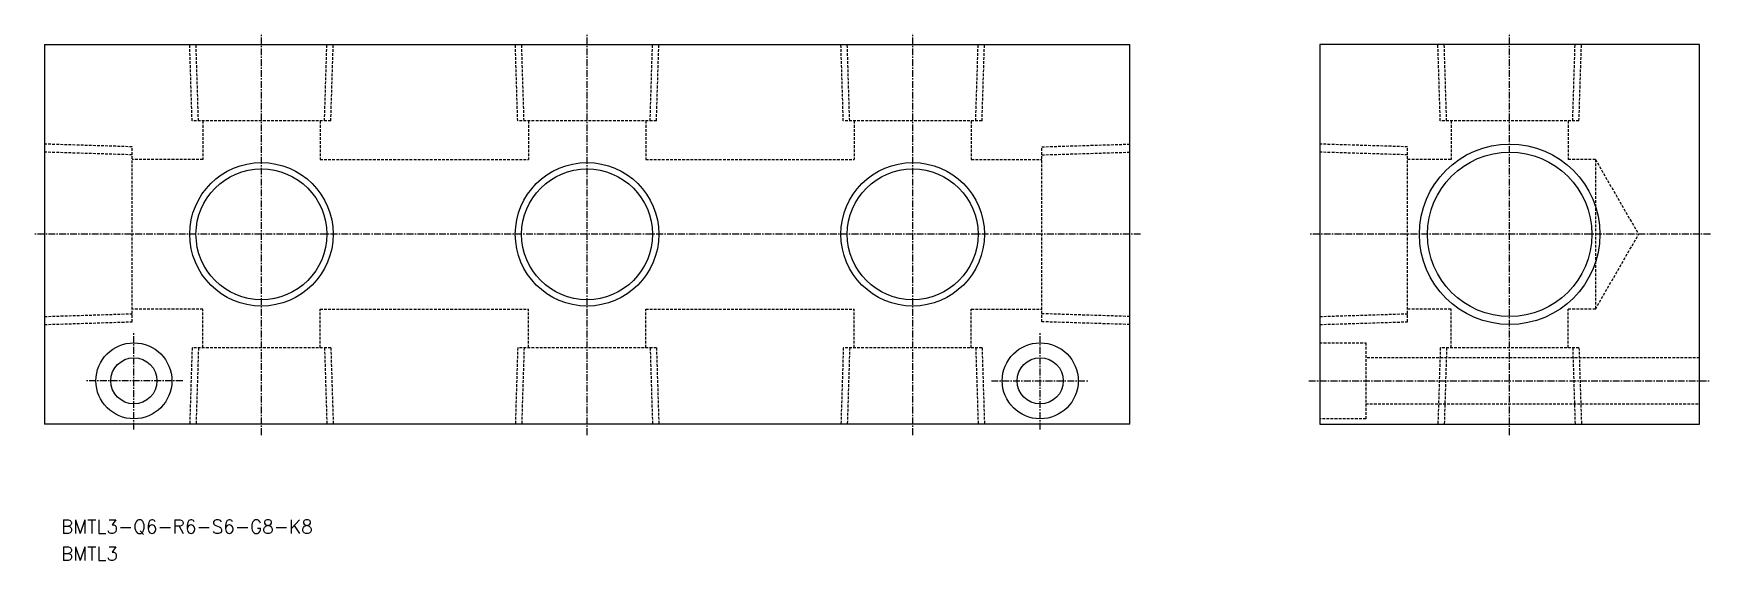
# Model space of a CAD drawing. Extents: x 58 to 367, y 91 to 188.
import ezdxf
from ezdxf.enums import TextEntityAlignment as Align

# ---------------------------------------------------------------- set-up
doc = ezdxf.new("R2010")
doc.units = 0
doc.linetypes.add('CENTER', pattern=[2, 1.25, -0.25, 0.25, -0.25])
doc.linetypes.add('DASHED', pattern=[0.75, 0.5, -0.25])
doc.layers.get('0').update_dxf_attribs({"linetype": 'CONTINUOUS'})
doc.layers.add('CENTER', color=1, linetype='CENTER')
doc.styles.get("Standard").update_dxf_attribs({"font": 'txt.shx', "bigfont": 'extfont.shx'})

msp = doc.modelspace()

# ---------------------------------------------------------------- linework, layer by layer
at = {"color": 7, "linetype": 'CONTINUOUS'}
for p, q in [((59.87, 186.05), (59.87, 116.05)), ((59.87, 186.05), (259.87, 186.05)), ((259.87, 116.05), (259.87, 186.05)), ((259.87, 116.05), (59.87, 116.05))]:
    msp.add_line(p, q, dxfattribs=at)
at = {"color": 3, "linetype": 'DASHED'}
for p, q in [((87.09, 171.95), (86.65, 186.05)), ((88.26, 171.95), (87.82, 186.05)), ((111.49, 171.95), (111.93, 186.05)), ((112.65, 171.95), (113.1, 186.05)), ((147.09, 171.95), (146.65, 186.05)), ((148.26, 171.95), (147.82, 186.05)), ((171.49, 171.95), (171.93, 186.05)), ((172.65, 171.95), (173.1, 186.05)), ((207.09, 171.95), (206.65, 186.05)), ((208.26, 171.95), (207.82, 186.05)), ((231.49, 171.95), (231.93, 186.05)), ((232.65, 171.95), (233.1, 186.05)), ((317.09, 171.95), (316.65, 186.05)), ((318.26, 171.95), (317.82, 186.05)), ((341.49, 171.95), (341.93, 186.05)), ((342.65, 171.95), (343.1, 186.05)), ((112.65, 171.95), (87.09, 171.95)), ((89.07, 171.95), (89.07, 164.85)), ((110.67, 171.95), (110.67, 164.85)), ((172.65, 171.95), (147.09, 171.95)), ((149.07, 171.95), (149.07, 164.85)), ((170.67, 171.95), (170.67, 164.85)), ((232.65, 171.95), (207.09, 171.95)), ((209.07, 171.95), (209.07, 164.85)), ((230.67, 171.95), (230.67, 164.85)), ((342.65, 171.95), (317.09, 171.95)), ((319.07, 171.95), (319.07, 164.85)), ((340.67, 171.95), (340.67, 164.85)), ((76.07, 167.17), (59.87, 167.67)), ((76.07, 134.93), (76.07, 167.17)), ((243.67, 167.17), (259.87, 167.67)), ((243.67, 134.93), (243.67, 167.17)), ((311.07, 167.17), (294.87, 167.67)), ((311.07, 134.93), (311.07, 167.17)), ((76.07, 165.69), (59.87, 166.19)), ((89.07, 164.85), (76.07, 164.85)), ((110.67, 164.85), (149.07, 164.85)), ((170.67, 164.85), (209.07, 164.85)), ((230.67, 164.85), (243.67, 164.85)), ((243.67, 165.69), (259.87, 166.19)), ((311.07, 165.69), (294.87, 166.19)), ((319.07, 164.85), (311.07, 164.85)), ((345.67, 164.85), (340.67, 164.85)), ((345.67, 164.85), (345.67, 137.25)), ((345.67, 164.85), (353.64, 151.05)), ((345.67, 137.25), (353.64, 151.05)), ((59.87, 135.9), (76.07, 136.41)), ((89.07, 137.25), (76.07, 137.25)), ((89.07, 130.15), (89.07, 137.25)), ((110.67, 130.15), (110.67, 137.25)), ((110.67, 137.25), (149.07, 137.25)), ((149.07, 130.15), (149.07, 137.25)), ((170.67, 130.15), (170.67, 137.25)), ((170.67, 137.25), (209.07, 137.25)), ((209.07, 130.15), (209.07, 137.25)), ((230.67, 137.25), (243.67, 137.25)), ((230.67, 130.15), (230.67, 137.25)), ((259.87, 135.9), (243.67, 136.41)), ((294.87, 135.9), (311.07, 136.41)), ((319.07, 137.25), (311.07, 137.25)), ((319.07, 130.15), (319.07, 137.25)), ((340.67, 130.15), (340.67, 137.25)), ((345.67, 137.25), (340.67, 137.25)), ((59.87, 134.42), (76.07, 134.93)), ((259.87, 134.42), (243.67, 134.93)), ((294.87, 134.42), (311.07, 134.93)), ((87.09, 130.15), (86.65, 116.05)), ((112.65, 130.15), (87.09, 130.15)), ((88.26, 130.15), (87.82, 116.05)), ((111.49, 130.15), (111.93, 116.05)), ((112.65, 130.15), (113.1, 116.05)), ((147.09, 130.15), (146.65, 116.05)), ((172.65, 130.15), (147.09, 130.15)), ((148.26, 130.15), (147.82, 116.05)), ((171.49, 130.15), (171.93, 116.05)), ((172.65, 130.15), (173.1, 116.05)), ((207.09, 130.15), (206.65, 116.05)), ((232.65, 130.15), (207.09, 130.15)), ((208.26, 130.15), (207.82, 116.05)), ((231.49, 130.15), (231.93, 116.05)), ((232.65, 130.15), (233.1, 116.05)), ((294.85, 131.04), (303.37, 131.04)), ((303.37, 131.04), (303.37, 117.05)), ((317.09, 130.15), (316.65, 116.05)), ((342.65, 130.15), (317.09, 130.15)), ((318.26, 130.15), (317.82, 116.05)), ((341.49, 130.15), (341.93, 116.05)), ((342.65, 130.15), (343.1, 116.05)), ((364.85, 128.3), (303.37, 128.3)), ((303.37, 119.8), (364.85, 119.8)), ((303.37, 117.05), (294.85, 117.05))]:
    msp.add_line(p, q, dxfattribs=at)
at = {"color": 7, "linetype": 'CONTINUOUS'}
msp.add_lwpolyline([(294.87, 116.05), (364.87, 116.05), (364.87, 186.05), (294.87, 186.05)], close=True, dxfattribs=at)
at = {"color": 3, "linetype": 'CONTINUOUS'}
for centre, radius in [((329.87, 151.05), 16.62), ((99.87, 151.05), 13.22), ((159.87, 151.05), 13.22), ((219.87, 151.05), 13.22)]:
    msp.add_circle(centre, radius, dxfattribs=at)
at = {"color": 7, "linetype": 'CONTINUOUS'}
for centre, radius in [((329.87, 151.05), 15.15), ((99.87, 151.05), 12.06), ((159.87, 151.05), 12.06), ((219.87, 151.05), 12.06), ((76.37, 124.05), 7), ((243.37, 124.05), 7), ((76.37, 124.05), 4.25), ((243.37, 124.05), 4.25)]:
    msp.add_circle(centre, radius, dxfattribs=at)
at = {"layer": 'CENTER', "color": 1, "linetype": 'CENTER'}
for p, q in [((99.87, 114.05), (99.87, 188.05)), ((159.87, 114.05), (159.87, 188.05)), ((219.87, 114.05), (219.87, 188.05)), ((329.87, 114.05), (329.87, 188.05)), ((261.87, 151.05), (57.87, 151.05)), ((366.87, 151.05), (292.87, 151.05)), ((76.37, 115.05), (76.37, 133.05)), ((243.37, 115.05), (243.37, 133.05)), ((85.37, 124.05), (67.37, 124.05)), ((234.37, 124.05), (252.37, 124.05)), ((292.87, 124.05), (366.87, 124.05))]:
    msp.add_line(p, q, dxfattribs=at)

# ---------------------------------------------------------------- texts
at = {"color": 7, "linetype": 'CONTINUOUS'}
for s, p in [('BMTL3-Q6-R6-S6-G8-K8', (62.94, 97.19)), ('BMTL3', (62.94, 92.19))]:
    msp.add_text(s, height=2.5, dxfattribs=at).set_placement(p, align=Align.MIDDLE_LEFT)

doc.saveas('drawing.dxf')
